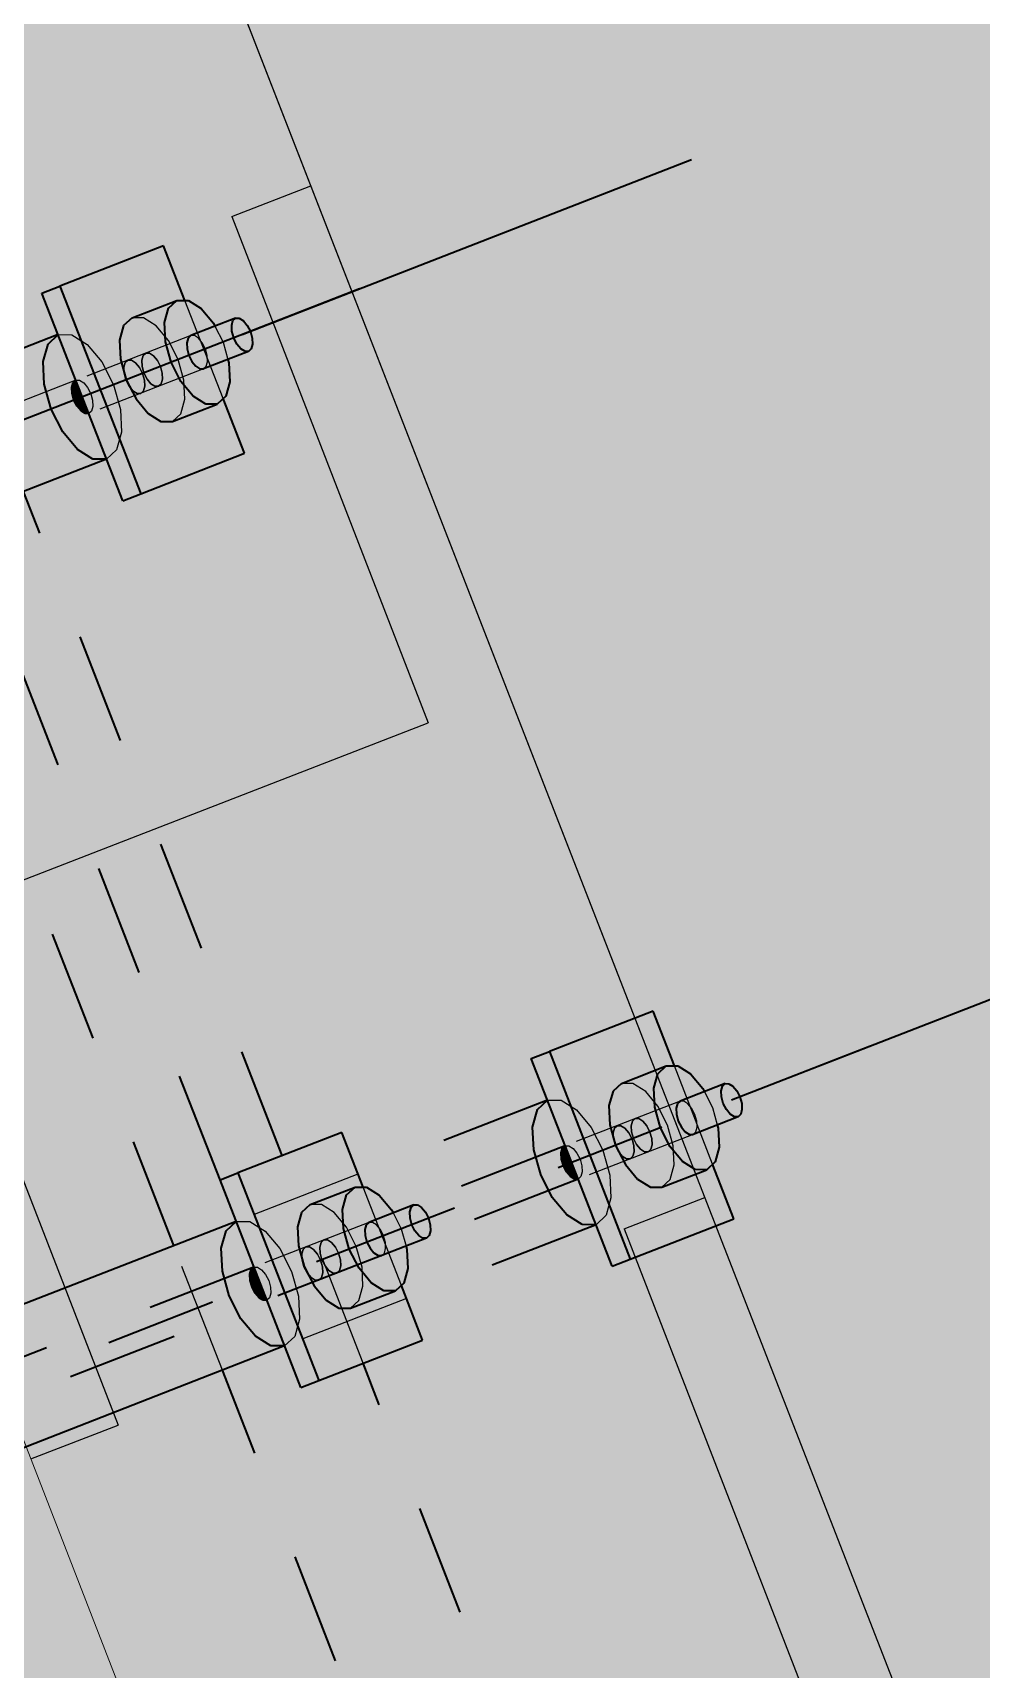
# Model space of a CAD drawing. Header units: metres. Extents: x 2688466 to 2688595, y 1221626 to 1221756.
# Drawn here: x 2688502.726 to 2688503.578, y 1221707.034 to 1221708.503 of the extents above; entities that cross this region are included whole.
import ezdxf

# ---------------------------------------------------------------- set-up
doc = ezdxf.new("R2010")
doc.units = ezdxf.units.M
doc.linetypes.add('AUSGEZOGEN', pattern=[0])
doc.linetypes.add('VERDECKT2_S2', pattern=[0.15, 0.1, -0.05])
for name, color, linetype, lineweight in [('Beton Ansicht', 7, 'AUSGEZOGEN', 35), ('Schnittbeschriftung', 7, 'AUSGEZOGEN', 50), ('Standard', 7, 'AUSGEZOGEN', 13)]:
    doc.layers.add(name, color=color, linetype=linetype, lineweight=lineweight)

msp = doc.modelspace()

# ---------------------------------------------------------------- hatches: boundary and pattern name
at = {"layer": 'Beton Ansicht', "linetype": 'AUSGEZOGEN', "lineweight": 13, "true_color": 0x006e6e, "transparency": 33554687}
for points in [[(2688502.823, 1221708.0893), (2688502.9162, 1221708.1256), (2688502.8971, 1221708.1747), (2688502.8918, 1221708.1697), (2688502.8515, 1221708.154), (2688502.8412, 1221708.1541), (2688502.8297, 1221708.1613), (2688502.8188, 1221708.1744), (2688502.81, 1221708.1915), (2688502.8049, 1221708.2101), (2688502.804, 1221708.2271), (2688502.8076, 1221708.2402), (2688502.8152, 1221708.2472), (2688502.8555, 1221708.2629), (2688502.8627, 1221708.2629), (2688502.8436, 1221708.3119), (2688502.7504, 1221708.2757)], [(2688502.8069, 1221708.083), (2688502.823, 1221708.0893), (2688502.7504, 1221708.2757), (2688502.7343, 1221708.2694)], [(2688503.2624, 1221707.4019), (2688503.3556, 1221707.4382), (2688503.3365, 1221707.4873), (2688503.3312, 1221707.4823), (2688503.2909, 1221707.4666), (2688503.2806, 1221707.4667), (2688503.2691, 1221707.4739), (2688503.2582, 1221707.487), (2688503.2494, 1221707.5041), (2688503.2443, 1221707.5227), (2688503.2434, 1221707.5398), (2688503.2471, 1221707.5528), (2688503.2546, 1221707.5598), (2688503.2949, 1221707.5755), (2688503.3022, 1221707.5755), (2688503.283, 1221707.6245), (2688503.1899, 1221707.5883)], [(2688503.2463, 1221707.3956), (2688503.2624, 1221707.4019), (2688503.1899, 1221707.5883), (2688503.1737, 1221707.582)], [(2688502.9829, 1221707.293), (2688503.0761, 1221707.3293), (2688503.057, 1221707.3784), (2688503.0517, 1221707.3735), (2688503.0113, 1221707.3578), (2688503.001, 1221707.3578), (2688502.9896, 1221707.365), (2688502.9786, 1221707.3781), (2688502.9699, 1221707.3953), (2688502.9647, 1221707.4138), (2688502.9639, 1221707.4309), (2688502.9675, 1221707.4439), (2688502.9751, 1221707.4509), (2688503.0154, 1221707.4667), (2688503.0226, 1221707.4666), (2688503.0035, 1221707.5157), (2688502.9103, 1221707.4794)], [(2688502.9668, 1221707.2867), (2688502.9829, 1221707.293), (2688502.9103, 1221707.4794), (2688502.8942, 1221707.4731)]]:
    msp.add_hatch(color=126, dxfattribs=at).paths.add_polyline_path(points)
at = {"layer": 'Beton Ansicht', "linetype": 'AUSGEZOGEN', "lineweight": 13, "transparency": 33554687}
for points in [[(2688502.848, 1221708.2559), (2688502.8555, 1221708.2629), (2688502.8152, 1221708.2472), (2688502.8076, 1221708.2402)], [(2688502.8883, 1221708.2425), (2688502.8773, 1221708.2557), (2688502.8658, 1221708.2628), (2688502.8555, 1221708.2629), (2688502.848, 1221708.2559), (2688502.8444, 1221708.2429), (2688502.8452, 1221708.2258), (2688502.8504, 1221708.2073), (2688502.8591, 1221708.1901), (2688502.87, 1221708.177), (2688502.8815, 1221708.1698), (2688502.8918, 1221708.1697), (2688502.8994, 1221708.1768), (2688502.903, 1221708.1898), (2688502.9021, 1221708.2069), (2688502.9013, 1221708.2099), (2688502.8795, 1221708.2014), (2688502.8762, 1221708.2014), (2688502.8725, 1221708.2037), (2688502.869, 1221708.2079), (2688502.8662, 1221708.2134), (2688502.8646, 1221708.2194), (2688502.8643, 1221708.2248), (2688502.8655, 1221708.229), (2688502.8679, 1221708.2312), (2688502.8897, 1221708.2397)], [(2688502.8444, 1221708.2429), (2688502.848, 1221708.2559), (2688502.8076, 1221708.2402), (2688502.804, 1221708.2271)], [(2688502.9047, 1221708.2405), (2688502.9058, 1221708.2447), (2688502.8655, 1221708.229), (2688502.8643, 1221708.2248)], [(2688502.9058, 1221708.2447), (2688502.9082, 1221708.247), (2688502.8679, 1221708.2312), (2688502.8655, 1221708.229)], [(2688502.9152, 1221708.2446), (2688502.9115, 1221708.2469), (2688502.9082, 1221708.247), (2688502.9058, 1221708.2447), (2688502.9047, 1221708.2405), (2688502.9049, 1221708.2351), (2688502.9066, 1221708.2291), (2688502.9094, 1221708.2237), (2688502.9129, 1221708.2195), (2688502.9165, 1221708.2172), (2688502.9198, 1221708.2171), (2688502.9222, 1221708.2194), (2688502.9234, 1221708.2236), (2688502.9231, 1221708.229), (2688502.9215, 1221708.2349), (2688502.9187, 1221708.2404)], [(2688502.8452, 1221708.2258), (2688502.8444, 1221708.2429), (2688502.804, 1221708.2271), (2688502.8049, 1221708.2101)], [(2688502.9049, 1221708.2351), (2688502.9047, 1221708.2405), (2688502.8643, 1221708.2248), (2688502.8646, 1221708.2194)], [(2688502.9066, 1221708.2291), (2688502.9049, 1221708.2351), (2688502.8646, 1221708.2194), (2688502.8662, 1221708.2134)], [(2688502.9094, 1221708.2237), (2688502.9066, 1221708.2291), (2688502.8662, 1221708.2134), (2688502.869, 1221708.2079)], [(2688502.8504, 1221708.2073), (2688502.8452, 1221708.2258), (2688502.8049, 1221708.2101), (2688502.81, 1221708.1915)], [(2688502.9129, 1221708.2195), (2688502.9094, 1221708.2237), (2688502.869, 1221708.2079), (2688502.8725, 1221708.2037)], [(2688502.9165, 1221708.2172), (2688502.9129, 1221708.2195), (2688502.8725, 1221708.2037), (2688502.8762, 1221708.2014)], [(2688502.9198, 1221708.2171), (2688502.9165, 1221708.2172), (2688502.8762, 1221708.2014), (2688502.8795, 1221708.2014)], [(2688502.8591, 1221708.1901), (2688502.8504, 1221708.2073), (2688502.81, 1221708.1915), (2688502.8188, 1221708.1744)], [(2688502.7624, 1221708.1888), (2688502.7612, 1221708.1847), (2688502.7665, 1221708.1867), (2688502.7652, 1221708.19)], [(2688502.7612, 1221708.1847), (2688502.7615, 1221708.1792), (2688502.7684, 1221708.1819), (2688502.7665, 1221708.1867)], [(2688502.7648, 1221708.1911), (2688502.7624, 1221708.1888), (2688502.7652, 1221708.19)], [(2688502.87, 1221708.177), (2688502.8591, 1221708.1901), (2688502.8188, 1221708.1744), (2688502.8297, 1221708.1613)], [(2688502.7615, 1221708.1792), (2688502.7631, 1221708.1733), (2688502.7706, 1221708.1762), (2688502.7684, 1221708.1819)], [(2688502.7631, 1221708.1733), (2688502.7659, 1221708.1678), (2688502.7728, 1221708.1705), (2688502.7706, 1221708.1762)], [(2688502.7659, 1221708.1678), (2688502.7694, 1221708.1636), (2688502.7747, 1221708.1656), (2688502.7728, 1221708.1705)], [(2688502.8815, 1221708.1698), (2688502.87, 1221708.177), (2688502.8297, 1221708.1613), (2688502.8412, 1221708.1541)], [(2688502.8918, 1221708.1697), (2688502.8815, 1221708.1698), (2688502.8412, 1221708.1541), (2688502.8515, 1221708.154)], [(2688502.7694, 1221708.1636), (2688502.7731, 1221708.1613), (2688502.776, 1221708.1624), (2688502.7747, 1221708.1656)], [(2688502.7731, 1221708.1613), (2688502.7764, 1221708.1613), (2688502.776, 1221708.1624)], [(2688503.2838, 1221707.5555), (2688503.2874, 1221707.5685), (2688503.2471, 1221707.5528), (2688503.2434, 1221707.5398)], [(2688503.2874, 1221707.5685), (2688503.2949, 1221707.5755), (2688503.2546, 1221707.5598), (2688503.2471, 1221707.5528)], [(2688503.3277, 1221707.5551), (2688503.3167, 1221707.5683), (2688503.3052, 1221707.5755), (2688503.2949, 1221707.5755), (2688503.2874, 1221707.5685), (2688503.2838, 1221707.5555), (2688503.2846, 1221707.5384), (2688503.2898, 1221707.5199), (2688503.2985, 1221707.5027), (2688503.3095, 1221707.4896), (2688503.3209, 1221707.4824), (2688503.3312, 1221707.4823), (2688503.3388, 1221707.4894), (2688503.3424, 1221707.5024), (2688503.3416, 1221707.5195), (2688503.3407, 1221707.5225), (2688503.3189, 1221707.514), (2688503.3156, 1221707.514), (2688503.3119, 1221707.5163), (2688503.3084, 1221707.5205), (2688503.3056, 1221707.526), (2688503.304, 1221707.532), (2688503.3037, 1221707.5374), (2688503.3049, 1221707.5416), (2688503.3073, 1221707.5438), (2688503.3291, 1221707.5523)], [(2688503.2846, 1221707.5384), (2688503.2838, 1221707.5555), (2688503.2434, 1221707.5398), (2688503.2443, 1221707.5227)], [(2688503.3441, 1221707.5531), (2688503.3452, 1221707.5573), (2688503.3049, 1221707.5416), (2688503.3037, 1221707.5374)], [(2688503.3443, 1221707.5477), (2688503.3441, 1221707.5531), (2688503.3037, 1221707.5374), (2688503.304, 1221707.532)], [(2688503.3452, 1221707.5573), (2688503.3476, 1221707.5596), (2688503.3073, 1221707.5438), (2688503.3049, 1221707.5416)], [(2688503.3546, 1221707.5572), (2688503.3509, 1221707.5595), (2688503.3476, 1221707.5596), (2688503.3452, 1221707.5573), (2688503.3441, 1221707.5531), (2688503.3443, 1221707.5477), (2688503.346, 1221707.5417), (2688503.3488, 1221707.5363), (2688503.3523, 1221707.5321), (2688503.356, 1221707.5298), (2688503.3593, 1221707.5297), (2688503.3617, 1221707.532), (2688503.3628, 1221707.5362), (2688503.3626, 1221707.5416), (2688503.3609, 1221707.5476), (2688503.3581, 1221707.553)], [(2688503.2898, 1221707.5199), (2688503.2846, 1221707.5384), (2688503.2443, 1221707.5227), (2688503.2494, 1221707.5041)], [(2688503.346, 1221707.5417), (2688503.3443, 1221707.5477), (2688503.304, 1221707.532), (2688503.3056, 1221707.526)], [(2688503.3488, 1221707.5363), (2688503.346, 1221707.5417), (2688503.3056, 1221707.526), (2688503.3084, 1221707.5205)], [(2688503.3523, 1221707.5321), (2688503.3488, 1221707.5363), (2688503.3084, 1221707.5205), (2688503.3119, 1221707.5163)], [(2688503.356, 1221707.5298), (2688503.3523, 1221707.5321), (2688503.3119, 1221707.5163), (2688503.3156, 1221707.514)], [(2688503.3593, 1221707.5297), (2688503.356, 1221707.5298), (2688503.3156, 1221707.514), (2688503.3189, 1221707.514)], [(2688503.2985, 1221707.5027), (2688503.2898, 1221707.5199), (2688503.2494, 1221707.5041), (2688503.2582, 1221707.487)], [(2688503.2018, 1221707.5015), (2688503.2006, 1221707.4973), (2688503.2059, 1221707.4993), (2688503.2046, 1221707.5026)], [(2688503.2006, 1221707.4973), (2688503.2009, 1221707.4918), (2688503.2078, 1221707.4945), (2688503.2059, 1221707.4993)], [(2688503.2009, 1221707.4918), (2688503.2026, 1221707.4859), (2688503.21, 1221707.4888), (2688503.2078, 1221707.4945)], [(2688503.2042, 1221707.5037), (2688503.2018, 1221707.5015), (2688503.2046, 1221707.5026)], [(2688503.3095, 1221707.4896), (2688503.2985, 1221707.5027), (2688503.2582, 1221707.487), (2688503.2691, 1221707.4739)], [(2688503.2026, 1221707.4859), (2688503.2053, 1221707.4804), (2688503.2122, 1221707.4831), (2688503.21, 1221707.4888)], [(2688503.2053, 1221707.4804), (2688503.2088, 1221707.4762), (2688503.2141, 1221707.4782), (2688503.2122, 1221707.4831)], [(2688503.3209, 1221707.4824), (2688503.3095, 1221707.4896), (2688503.2691, 1221707.4739), (2688503.2806, 1221707.4667)], [(2688503.3312, 1221707.4823), (2688503.3209, 1221707.4824), (2688503.2806, 1221707.4667), (2688503.2909, 1221707.4666)], [(2688503.0079, 1221707.4596), (2688503.0154, 1221707.4667), (2688502.9751, 1221707.4509), (2688502.9675, 1221707.4439)], [(2688503.0481, 1221707.4463), (2688503.0372, 1221707.4594), (2688503.0257, 1221707.4666), (2688503.0154, 1221707.4667), (2688503.0079, 1221707.4596), (2688503.0042, 1221707.4466), (2688503.0051, 1221707.4295), (2688503.0103, 1221707.411), (2688503.019, 1221707.3939), (2688503.0299, 1221707.3807), (2688503.0414, 1221707.3735), (2688503.0517, 1221707.3735), (2688503.0592, 1221707.3805), (2688503.0628, 1221707.3935), (2688503.062, 1221707.4106), (2688503.0612, 1221707.4136), (2688503.0394, 1221707.4052), (2688503.0361, 1221707.4052), (2688503.0324, 1221707.4075), (2688503.0289, 1221707.4117), (2688503.0261, 1221707.4172), (2688503.0244, 1221707.4231), (2688503.0242, 1221707.4286), (2688503.0253, 1221707.4327), (2688503.0277, 1221707.435), (2688503.0496, 1221707.4435)], [(2688503.2088, 1221707.4762), (2688503.2125, 1221707.4739), (2688503.2154, 1221707.475), (2688503.2141, 1221707.4782)], [(2688503.2125, 1221707.4739), (2688503.2158, 1221707.4739), (2688503.2154, 1221707.475)], [(2688503.0042, 1221707.4466), (2688503.0079, 1221707.4596), (2688502.9675, 1221707.4439), (2688502.9639, 1221707.4309)], [(2688503.0657, 1221707.4484), (2688503.0681, 1221707.4507), (2688503.0277, 1221707.435), (2688503.0253, 1221707.4327)], [(2688503.0751, 1221707.4484), (2688503.0714, 1221707.4507), (2688503.0681, 1221707.4507), (2688503.0657, 1221707.4484), (2688503.0645, 1221707.4443), (2688503.0648, 1221707.4388), (2688503.0664, 1221707.4329), (2688503.0692, 1221707.4274), (2688503.0727, 1221707.4232), (2688503.0764, 1221707.4209), (2688503.0797, 1221707.4209), (2688503.0821, 1221707.4231), (2688503.0833, 1221707.4273), (2688503.083, 1221707.4328), (2688503.0814, 1221707.4387), (2688503.0786, 1221707.4442)], [(2688503.0051, 1221707.4295), (2688503.0042, 1221707.4466), (2688502.9639, 1221707.4309), (2688502.9647, 1221707.4138)], [(2688503.0645, 1221707.4443), (2688503.0657, 1221707.4484), (2688503.0253, 1221707.4327), (2688503.0242, 1221707.4286)], [(2688503.0648, 1221707.4388), (2688503.0645, 1221707.4443), (2688503.0242, 1221707.4286), (2688503.0244, 1221707.4231)], [(2688503.0664, 1221707.4329), (2688503.0648, 1221707.4388), (2688503.0244, 1221707.4231), (2688503.0261, 1221707.4172)], [(2688503.0103, 1221707.411), (2688503.0051, 1221707.4295), (2688502.9647, 1221707.4138), (2688502.9699, 1221707.3953)], [(2688503.0692, 1221707.4274), (2688503.0664, 1221707.4329), (2688503.0261, 1221707.4172), (2688503.0289, 1221707.4117)], [(2688503.0727, 1221707.4232), (2688503.0692, 1221707.4274), (2688503.0289, 1221707.4117), (2688503.0324, 1221707.4075)], [(2688503.0764, 1221707.4209), (2688503.0727, 1221707.4232), (2688503.0324, 1221707.4075), (2688503.0361, 1221707.4052)], [(2688503.0797, 1221707.4209), (2688503.0764, 1221707.4209), (2688503.0361, 1221707.4052), (2688503.0394, 1221707.4052)], [(2688503.019, 1221707.3939), (2688503.0103, 1221707.411), (2688502.9699, 1221707.3953), (2688502.9786, 1221707.3781)], [(2688502.9222, 1221707.3926), (2688502.9211, 1221707.3884), (2688502.9264, 1221707.3905), (2688502.9251, 1221707.3937)], [(2688502.9247, 1221707.3948), (2688502.9222, 1221707.3926), (2688502.9251, 1221707.3937)], [(2688503.0299, 1221707.3807), (2688503.019, 1221707.3939), (2688502.9786, 1221707.3781), (2688502.9896, 1221707.365)], [(2688502.9211, 1221707.3884), (2688502.9214, 1221707.3829), (2688502.9282, 1221707.3856), (2688502.9264, 1221707.3905)], [(2688502.9214, 1221707.3829), (2688502.923, 1221707.377), (2688502.9305, 1221707.3799), (2688502.9282, 1221707.3856)], [(2688502.923, 1221707.377), (2688502.9258, 1221707.3715), (2688502.9327, 1221707.3742), (2688502.9305, 1221707.3799)], [(2688503.0414, 1221707.3735), (2688503.0299, 1221707.3807), (2688502.9896, 1221707.365), (2688503.001, 1221707.3578)], [(2688502.9258, 1221707.3715), (2688502.9293, 1221707.3673), (2688502.9346, 1221707.3694), (2688502.9327, 1221707.3742)], [(2688502.9293, 1221707.3673), (2688502.933, 1221707.365), (2688502.9358, 1221707.3661), (2688502.9346, 1221707.3694)], [(2688502.933, 1221707.365), (2688502.9363, 1221707.365), (2688502.9358, 1221707.3661)], [(2688503.0517, 1221707.3735), (2688503.0414, 1221707.3735), (2688503.001, 1221707.3578), (2688503.0113, 1221707.3578)]]:
    msp.add_hatch(color=5, dxfattribs=at).paths.add_polyline_path(points)
at = {"layer": 'Standard', "linetype": 'AUSGEZOGEN', "lineweight": 13, "transparency": 33554687}
h = msp.add_hatch(color=9, dxfattribs=at)
h.paths.add_polyline_path([(2688522.8435, 1221706.4694), (2688524.2412, 1221707.0137), (2688524.468, 1221706.4314), (2688525.6623, 1221706.8965), (2688526.336, 1221707.1599), (2688526.4706, 1221707.205), (2688526.9722, 1221707.3767), (2688527.0198, 1221707.3887), (2688527.061, 1221707.4025), (2688527.2486, 1221707.4464), (2688527.6239, 1221707.5409), (2688527.7232, 1221707.5574), (2688527.8054, 1221707.5766), (2688527.9982, 1221707.6028), (2688528.287, 1221707.6506), (2688528.4399, 1221707.663), (2688528.5628, 1221707.6797), (2688528.7317, 1221707.6867), (2688530.153, 1221707.8019), (2688529.4363, 1221709.6422), (2688529.4365, 1221709.6421), (2688528.1442, 1221712.9605), (2688520.3447, 1221709.9231), (2688520.646, 1221709.1496), (2688518.8475, 1221708.4492), (2688520.0524, 1221705.3555), (2688519.6797, 1221705.2104), (2688520.224, 1221703.8126), (2688515.8211, 1221702.0979), (2688515.2768, 1221703.4957), (2688514.9273, 1221703.3596), (2688513.7225, 1221706.4532), (2688510.8338, 1221705.3282), (2688508.2643, 1221711.9254), (2688502.4685, 1221709.6683), (2688504.283, 1221705.0092), (2688498.9716, 1221702.9406), (2688501.1128, 1221697.4428), (2688500.6003, 1221697.2432), (2688501.816, 1221694.1216), (2688522.13, 1221702.0325), (2688523.3957, 1221705.0515)])
h.paths.add_polyline_path([(2688504.5336, 1221696.9507), (2688504.1707, 1221697.8825), (2688507.7583, 1221699.2797), (2688508.1211, 1221698.3479)], flags=16)
h.paths.add_polyline_path([(2688506.3132, 1221704.2328), (2688506.6761, 1221703.301), (2688503.0886, 1221701.9039), (2688502.7257, 1221702.8357)], flags=16)
h.paths.add_polyline_path([(2688513.4404, 1221704.2292), (2688514.3476, 1221701.8997), (2688512.0181, 1221700.9924), (2688511.1108, 1221703.322)], flags=16)
h.paths.add_polyline_path([(2688506.2898, 1221699.0298), (2688505.564, 1221700.8934), (2688503.7562, 1221700.1894), (2688503.3933, 1221701.1212), (2688506.9809, 1221702.5184), (2688507.3438, 1221701.5866), (2688508.5458, 1221702.0547), (2688509.2716, 1221700.1911)], flags=16)
h.paths.add_polyline_path([(2688502.6694, 1221698.6125), (2688503.2138, 1221697.2147), (2688501.816, 1221696.6704), (2688501.4985, 1221697.4857), (2688502.0809, 1221697.7125), (2688501.8541, 1221698.2949)], flags=16)
at = {"layer": 'Standard', "linetype": 'AUSGEZOGEN', "lineweight": 13, "transparency": 33554559}
h = msp.add_hatch(color=7, dxfattribs=at)
h.set_gradient(color1=(199, 199, 199), color2=(199, 199, 199), one_color=1)
h.paths.add_polyline_path([(2688498.9716, 1221702.9406), (2688501.4559, 1221703.9081), (2688500.6814, 1221705.8966), (2688502.9031, 1221706.7619), (2688501.5163, 1221710.3384), (2688496.8051, 1221708.5036)], flags=0)
h = msp.add_hatch(color=7, dxfattribs=at)
h.set_gradient(color1=(140, 255, 140), color2=(140, 255, 140), one_color=1)
h.paths.add_polyline_path([(2688502.9031, 1221706.7619), (2688503.2446, 1221706.6115), (2688503.9207, 1221704.868), (2688504.283, 1221705.0092), (2688502.4685, 1221709.6683), (2688501.5163, 1221710.3383)], flags=0)
at = {"layer": 'Standard', "linetype": 'AUSGEZOGEN', "lineweight": 25, "transparency": 33554687}
h = msp.add_hatch(dxfattribs=at)
h.set_pattern_fill('MUSTER', scale=0.4875, angle=291.19, style=0, pattern_type=2)
h.set_pattern_definition([(291.19, (2688529.3055, 1221730.59835), (0.630751, -0.278326), [0.4875, -0.4875]), (21.19, (2688529.3055, 1221730.59835), (0.278326, 0.630751), [0.4875, -0.4875])])
h.paths.add_polyline_path([(2688504.283, 1221705.0092), (2688502.4685, 1221709.6683), (2688501.5163, 1221710.3383), (2688502.9031, 1221706.7619), (2688503.2446, 1221706.6115), (2688503.9209, 1221704.8681)], flags=0)

# ---------------------------------------------------------------- linework, layer by layer
at = {"layer": 'Beton Ansicht', "linetype": 'VERDECKT2_S2', "lineweight": 35, "transparency": 33554687}
for p, q in [((2688502.8942, 1221707.4731), (2688500.9114, 1221712.5642)), ((2688502.9501, 1221707.4949), (2688502.7178, 1221708.0912)), ((2688502.8528, 1221707.4141), (2688502.606, 1221708.0477)), ((2688503.4774, 1221707.5929), (2688503.0739, 1221707.4358)), ((2688503.1882, 1221707.5447), (2688503.018, 1221707.4784)), ((2688503.2042, 1221707.5037), (2688503.0681, 1221707.4507)), ((2688503.2158, 1221707.4739), (2688503.0797, 1221707.4209)), ((2688503.0739, 1221707.4358), (2688496.6887, 1221704.949)), ((2688503.2318, 1221707.4329), (2688503.0616, 1221707.3666)), ((2688502.9247, 1221707.3948), (2688496.7109, 1221704.9748)), ((2688503.0394, 1221707.4052), (2688496.7225, 1221704.945)), ((2688503.2549, 1221706.7121), (2688503.0227, 1221707.3085)), ((2688503.1431, 1221706.6686), (2688502.8963, 1221707.3022))]:
    msp.add_line(p, q, dxfattribs=at)
at = {"layer": 'Beton Ansicht', "linetype": 'AUSGEZOGEN', "lineweight": 35, "transparency": 33554687}
for p, q in [((2688503.3175, 1221708.3892), (2688502.914, 1221708.232)), ((2688502.8436, 1221708.3119), (2688502.7504, 1221708.2757)), ((2688502.8627, 1221708.2629), (2688502.8436, 1221708.3119)), ((2688503.0193, 1221708.2731), (2688502.6158, 1221708.1159)), ((2688502.7343, 1221708.2694), (2688502.7504, 1221708.2757)), ((2688502.7504, 1221708.2757), (2688502.823, 1221708.0893)), ((2688502.8069, 1221708.083), (2688502.7343, 1221708.2694)), ((2688502.8152, 1221708.2472), (2688502.8555, 1221708.2629)), ((2688502.848, 1221708.2559), (2688502.8555, 1221708.2629)), ((2688502.8555, 1221708.2629), (2688502.8658, 1221708.2628)), ((2688502.8658, 1221708.2628), (2688502.8773, 1221708.2557)), ((2688502.8152, 1221708.2472), (2688502.8076, 1221708.2402)), ((2688502.8444, 1221708.2429), (2688502.848, 1221708.2559)), ((2688502.9082, 1221708.247), (2688502.8679, 1221708.2312)), ((2688502.8773, 1221708.2557), (2688502.8883, 1221708.2425)), ((2688502.9047, 1221708.2405), (2688502.9058, 1221708.2447)), ((2688502.9058, 1221708.2447), (2688502.9082, 1221708.247)), ((2688502.9082, 1221708.247), (2688502.9115, 1221708.2469)), ((2688502.9115, 1221708.2469), (2688502.9152, 1221708.2446)), ((2688502.9152, 1221708.2446), (2688502.9187, 1221708.2404)), ((2688502.7488, 1221708.2321), (2688502.56, 1221708.1585)), ((2688502.7398, 1221708.2237), (2688502.7488, 1221708.2321)), ((2688502.8076, 1221708.2402), (2688502.804, 1221708.2271)), ((2688502.8452, 1221708.2258), (2688502.8444, 1221708.2429)), ((2688502.8655, 1221708.229), (2688502.8643, 1221708.2248)), ((2688502.8679, 1221708.2312), (2688502.8655, 1221708.229)), ((2688502.8883, 1221708.2425), (2688502.8897, 1221708.2397)), ((2688502.9049, 1221708.2351), (2688502.9047, 1221708.2405)), ((2688502.9066, 1221708.2291), (2688502.9049, 1221708.2351)), ((2688502.9094, 1221708.2237), (2688502.9066, 1221708.2291)), ((2688502.9187, 1221708.2404), (2688502.9215, 1221708.2349)), ((2688502.9215, 1221708.2349), (2688502.9231, 1221708.229)), ((2688502.9231, 1221708.229), (2688502.9234, 1221708.2236)), ((2688502.7354, 1221708.208), (2688502.7398, 1221708.2237)), ((2688502.804, 1221708.2271), (2688502.8049, 1221708.2101)), ((2688502.8504, 1221708.2073), (2688502.8452, 1221708.2258)), ((2688502.8643, 1221708.2248), (2688502.8646, 1221708.2194)), ((2688502.8646, 1221708.2194), (2688502.8662, 1221708.2134)), ((2688502.9198, 1221708.2171), (2688502.8795, 1221708.2014)), ((2688502.9129, 1221708.2195), (2688502.9094, 1221708.2237)), ((2688502.9165, 1221708.2172), (2688502.9129, 1221708.2195)), ((2688502.9198, 1221708.2171), (2688502.9165, 1221708.2172)), ((2688502.9222, 1221708.2194), (2688502.9198, 1221708.2171)), ((2688502.9234, 1221708.2236), (2688502.9222, 1221708.2194)), ((2688502.7364, 1221708.1875), (2688502.7354, 1221708.208)), ((2688502.8049, 1221708.2101), (2688502.81, 1221708.1915)), ((2688502.8591, 1221708.1901), (2688502.8504, 1221708.2073)), ((2688502.8662, 1221708.2134), (2688502.869, 1221708.2079)), ((2688502.869, 1221708.2079), (2688502.8725, 1221708.2037)), ((2688502.8725, 1221708.2037), (2688502.8762, 1221708.2014)), ((2688502.8762, 1221708.2014), (2688502.8795, 1221708.2014)), ((2688502.9013, 1221708.2099), (2688502.9021, 1221708.2069)), ((2688502.9021, 1221708.2069), (2688502.903, 1221708.1898)), ((2688502.7426, 1221708.1653), (2688502.7364, 1221708.1875)), ((2688502.7612, 1221708.1847), (2688502.7624, 1221708.1888)), ((2688502.7615, 1221708.1792), (2688502.7612, 1221708.1847)), ((2688502.7624, 1221708.1888), (2688502.7648, 1221708.1911)), ((2688502.81, 1221708.1915), (2688502.8188, 1221708.1744)), ((2688502.87, 1221708.177), (2688502.8591, 1221708.1901)), ((2688502.903, 1221708.1898), (2688502.8994, 1221708.1768)), ((2688502.7631, 1221708.1733), (2688502.7615, 1221708.1792)), ((2688502.7659, 1221708.1678), (2688502.7631, 1221708.1733)), ((2688502.8188, 1221708.1744), (2688502.8297, 1221708.1613)), ((2688502.8815, 1221708.1698), (2688502.87, 1221708.177)), ((2688502.8918, 1221708.1697), (2688502.8815, 1221708.1698)), ((2688502.8994, 1221708.1768), (2688502.8918, 1221708.1697)), ((2688502.9162, 1221708.1256), (2688502.8971, 1221708.1747)), ((2688502.7531, 1221708.1447), (2688502.7426, 1221708.1653)), ((2688502.7694, 1221708.1636), (2688502.7659, 1221708.1678)), ((2688502.7731, 1221708.1613), (2688502.7694, 1221708.1636)), ((2688502.7764, 1221708.1613), (2688502.7731, 1221708.1613)), ((2688502.8297, 1221708.1613), (2688502.8412, 1221708.1541)), ((2688502.8515, 1221708.154), (2688502.8918, 1221708.1697)), ((2688502.7662, 1221708.129), (2688502.7531, 1221708.1447)), ((2688502.8412, 1221708.1541), (2688502.8515, 1221708.154)), ((2688502.78, 1221708.1204), (2688502.7662, 1221708.129)), ((2688502.7924, 1221708.1203), (2688502.6035, 1221708.0467)), ((2688502.7924, 1221708.1203), (2688502.78, 1221708.1204)), ((2688502.823, 1221708.0893), (2688502.9162, 1221708.1256)), ((2688502.8069, 1221708.083), (2688502.823, 1221708.0893)), ((2688503.7569, 1221707.7018), (2688503.3534, 1221707.5446)), ((2688503.283, 1221707.6245), (2688503.1899, 1221707.5883)), ((2688503.3022, 1221707.5755), (2688503.283, 1221707.6245)), ((2688503.1737, 1221707.582), (2688503.1899, 1221707.5883)), ((2688503.2463, 1221707.3956), (2688503.1737, 1221707.582)), ((2688503.1899, 1221707.5883), (2688503.2624, 1221707.4019)), ((2688503.2546, 1221707.5598), (2688503.2949, 1221707.5755)), ((2688503.2838, 1221707.5555), (2688503.2874, 1221707.5685)), ((2688503.2874, 1221707.5685), (2688503.2949, 1221707.5755)), ((2688503.2949, 1221707.5755), (2688503.3052, 1221707.5755)), ((2688503.3052, 1221707.5755), (2688503.3167, 1221707.5683)), ((2688503.3167, 1221707.5683), (2688503.3277, 1221707.5551)), ((2688503.2471, 1221707.5528), (2688503.2434, 1221707.5398)), ((2688503.2546, 1221707.5598), (2688503.2471, 1221707.5528)), ((2688503.2846, 1221707.5384), (2688503.2838, 1221707.5555)), ((2688503.3476, 1221707.5596), (2688503.3073, 1221707.5438)), ((2688503.3277, 1221707.5551), (2688503.3291, 1221707.5523)), ((2688503.3441, 1221707.5531), (2688503.3452, 1221707.5573)), ((2688503.3443, 1221707.5477), (2688503.3441, 1221707.5531)), ((2688503.3452, 1221707.5573), (2688503.3476, 1221707.5596)), ((2688503.3476, 1221707.5596), (2688503.3509, 1221707.5595)), ((2688503.3509, 1221707.5595), (2688503.3546, 1221707.5572)), ((2688503.3546, 1221707.5572), (2688503.3581, 1221707.553)), ((2688503.3581, 1221707.553), (2688503.3609, 1221707.5476)), ((2688503.1792, 1221707.5363), (2688503.1882, 1221707.5447)), ((2688503.2434, 1221707.5398), (2688503.2443, 1221707.5227)), ((2688503.2898, 1221707.5199), (2688503.2846, 1221707.5384)), ((2688503.3049, 1221707.5416), (2688503.3037, 1221707.5374)), ((2688503.3073, 1221707.5438), (2688503.3049, 1221707.5416)), ((2688503.346, 1221707.5417), (2688503.3443, 1221707.5477)), ((2688503.3488, 1221707.5363), (2688503.346, 1221707.5417)), ((2688503.3609, 1221707.5476), (2688503.3626, 1221707.5416)), ((2688503.3626, 1221707.5416), (2688503.3628, 1221707.5362)), ((2688503.1749, 1221707.5206), (2688503.1792, 1221707.5363)), ((2688503.3037, 1221707.5374), (2688503.304, 1221707.532)), ((2688503.304, 1221707.532), (2688503.3056, 1221707.526)), ((2688503.3056, 1221707.526), (2688503.3084, 1221707.5205)), ((2688503.3593, 1221707.5297), (2688503.3189, 1221707.514)), ((2688503.3523, 1221707.5321), (2688503.3488, 1221707.5363)), ((2688503.356, 1221707.5298), (2688503.3523, 1221707.5321)), ((2688503.3593, 1221707.5297), (2688503.356, 1221707.5298)), ((2688503.3617, 1221707.532), (2688503.3593, 1221707.5297)), ((2688503.3628, 1221707.5362), (2688503.3617, 1221707.532)), ((2688503.0035, 1221707.5157), (2688502.9103, 1221707.4794)), ((2688503.0226, 1221707.4666), (2688503.0035, 1221707.5157)), ((2688503.1759, 1221707.5001), (2688503.1749, 1221707.5206)), ((2688503.2443, 1221707.5227), (2688503.2494, 1221707.5041)), ((2688503.2985, 1221707.5027), (2688503.2898, 1221707.5199)), ((2688503.3084, 1221707.5205), (2688503.3119, 1221707.5163)), ((2688503.3119, 1221707.5163), (2688503.3156, 1221707.514)), ((2688503.3156, 1221707.514), (2688503.3189, 1221707.514)), ((2688503.3407, 1221707.5225), (2688503.3416, 1221707.5195)), ((2688503.3416, 1221707.5195), (2688503.3424, 1221707.5024)), ((2688503.1821, 1221707.4779), (2688503.1759, 1221707.5001)), ((2688503.2006, 1221707.4973), (2688503.2018, 1221707.5015)), ((2688503.2009, 1221707.4918), (2688503.2006, 1221707.4973)), ((2688503.2018, 1221707.5015), (2688503.2042, 1221707.5037)), ((2688503.2494, 1221707.5041), (2688503.2582, 1221707.487)), ((2688503.3095, 1221707.4896), (2688503.2985, 1221707.5027)), ((2688503.3424, 1221707.5024), (2688503.3388, 1221707.4894)), ((2688502.8942, 1221707.4731), (2688502.9103, 1221707.4794)), ((2688502.9103, 1221707.4794), (2688502.9829, 1221707.293)), ((2688503.2026, 1221707.4859), (2688503.2009, 1221707.4918)), ((2688503.2053, 1221707.4804), (2688503.2026, 1221707.4859)), ((2688503.2088, 1221707.4762), (2688503.2053, 1221707.4804)), ((2688503.2582, 1221707.487), (2688503.2691, 1221707.4739)), ((2688503.2909, 1221707.4666), (2688503.3312, 1221707.4823)), ((2688503.3209, 1221707.4824), (2688503.3095, 1221707.4896)), ((2688503.3312, 1221707.4823), (2688503.3209, 1221707.4824)), ((2688503.3388, 1221707.4894), (2688503.3312, 1221707.4823)), ((2688503.3556, 1221707.4382), (2688503.3365, 1221707.4873)), ((2688502.9668, 1221707.2867), (2688502.8942, 1221707.4731)), ((2688502.9751, 1221707.4509), (2688503.0154, 1221707.4667)), ((2688503.0079, 1221707.4596), (2688503.0154, 1221707.4667)), ((2688503.0154, 1221707.4667), (2688503.0257, 1221707.4666)), ((2688503.0257, 1221707.4666), (2688503.0372, 1221707.4594)), ((2688503.1925, 1221707.4573), (2688503.1821, 1221707.4779)), ((2688503.2125, 1221707.4739), (2688503.2088, 1221707.4762)), ((2688503.2158, 1221707.4739), (2688503.2125, 1221707.4739)), ((2688503.2691, 1221707.4739), (2688503.2806, 1221707.4667)), ((2688503.2806, 1221707.4667), (2688503.2909, 1221707.4666)), ((2688502.9751, 1221707.4509), (2688502.9675, 1221707.4439)), ((2688503.0042, 1221707.4466), (2688503.0079, 1221707.4596)), ((2688503.0681, 1221707.4507), (2688503.0277, 1221707.435)), ((2688503.0372, 1221707.4594), (2688503.0481, 1221707.4463)), ((2688503.0657, 1221707.4484), (2688503.0681, 1221707.4507)), ((2688503.0681, 1221707.4507), (2688503.0714, 1221707.4507)), ((2688503.0714, 1221707.4507), (2688503.0751, 1221707.4484)), ((2688503.2056, 1221707.4416), (2688503.1925, 1221707.4573)), ((2688502.9087, 1221707.4358), (2688502.4987, 1221707.2761)), ((2688502.8997, 1221707.4274), (2688502.9087, 1221707.4358)), ((2688502.9675, 1221707.4439), (2688502.9639, 1221707.4309)), ((2688503.0051, 1221707.4295), (2688503.0042, 1221707.4466)), ((2688503.0481, 1221707.4463), (2688503.0496, 1221707.4435)), ((2688503.0645, 1221707.4443), (2688503.0657, 1221707.4484)), ((2688503.0648, 1221707.4388), (2688503.0645, 1221707.4443)), ((2688503.0664, 1221707.4329), (2688503.0648, 1221707.4388)), ((2688503.0751, 1221707.4484), (2688503.0786, 1221707.4442)), ((2688503.0786, 1221707.4442), (2688503.0814, 1221707.4387)), ((2688503.0814, 1221707.4387), (2688503.083, 1221707.4328)), ((2688503.2194, 1221707.433), (2688503.2056, 1221707.4416)), ((2688503.2624, 1221707.4019), (2688503.3556, 1221707.4382)), ((2688502.8953, 1221707.4118), (2688502.8997, 1221707.4274)), ((2688502.9639, 1221707.4309), (2688502.9647, 1221707.4138)), ((2688503.0103, 1221707.411), (2688503.0051, 1221707.4295)), ((2688503.0253, 1221707.4327), (2688503.0242, 1221707.4286)), ((2688503.0242, 1221707.4286), (2688503.0244, 1221707.4231)), ((2688503.0244, 1221707.4231), (2688503.0261, 1221707.4172)), ((2688503.0277, 1221707.435), (2688503.0253, 1221707.4327)), ((2688503.0797, 1221707.4209), (2688503.0394, 1221707.4052)), ((2688503.0692, 1221707.4274), (2688503.0664, 1221707.4329)), ((2688503.0727, 1221707.4232), (2688503.0692, 1221707.4274)), ((2688503.0764, 1221707.4209), (2688503.0727, 1221707.4232)), ((2688503.0797, 1221707.4209), (2688503.0764, 1221707.4209)), ((2688503.0821, 1221707.4231), (2688503.0797, 1221707.4209)), ((2688503.0833, 1221707.4273), (2688503.0821, 1221707.4231)), ((2688503.083, 1221707.4328), (2688503.0833, 1221707.4273)), ((2688503.2318, 1221707.4329), (2688503.2194, 1221707.433)), ((2688502.8963, 1221707.3913), (2688502.8953, 1221707.4118)), ((2688502.9647, 1221707.4138), (2688502.9699, 1221707.3953)), ((2688503.019, 1221707.3939), (2688503.0103, 1221707.411)), ((2688503.0261, 1221707.4172), (2688503.0289, 1221707.4117)), ((2688503.0289, 1221707.4117), (2688503.0324, 1221707.4075)), ((2688503.0324, 1221707.4075), (2688503.0361, 1221707.4052)), ((2688503.0612, 1221707.4136), (2688503.062, 1221707.4106)), ((2688503.062, 1221707.4106), (2688503.0628, 1221707.3935)), ((2688502.9025, 1221707.369), (2688502.8963, 1221707.3913)), ((2688502.9211, 1221707.3884), (2688502.9222, 1221707.3926)), ((2688502.9222, 1221707.3926), (2688502.9247, 1221707.3948)), ((2688502.9699, 1221707.3953), (2688502.9786, 1221707.3781)), ((2688503.0299, 1221707.3807), (2688503.019, 1221707.3939)), ((2688503.0361, 1221707.4052), (2688503.0394, 1221707.4052)), ((2688503.0628, 1221707.3935), (2688503.0592, 1221707.3805)), ((2688503.2463, 1221707.3956), (2688503.2624, 1221707.4019)), ((2688502.9214, 1221707.3829), (2688502.9211, 1221707.3884)), ((2688502.923, 1221707.377), (2688502.9214, 1221707.3829)), ((2688502.9258, 1221707.3715), (2688502.923, 1221707.377)), ((2688502.9786, 1221707.3781), (2688502.9896, 1221707.365)), ((2688503.0414, 1221707.3735), (2688503.0299, 1221707.3807)), ((2688503.0592, 1221707.3805), (2688503.0517, 1221707.3735)), ((2688503.0761, 1221707.3293), (2688503.057, 1221707.3784)), ((2688502.913, 1221707.3485), (2688502.9025, 1221707.369)), ((2688502.9293, 1221707.3673), (2688502.9258, 1221707.3715)), ((2688502.933, 1221707.365), (2688502.9293, 1221707.3673)), ((2688502.9363, 1221707.365), (2688502.933, 1221707.365)), ((2688502.9896, 1221707.365), (2688503.001, 1221707.3578)), ((2688503.0113, 1221707.3578), (2688503.0517, 1221707.3735)), ((2688503.0517, 1221707.3735), (2688503.0414, 1221707.3735)), ((2688502.9261, 1221707.3327), (2688502.913, 1221707.3485)), ((2688503.001, 1221707.3578), (2688503.0113, 1221707.3578)), ((2688502.9399, 1221707.3241), (2688502.9261, 1221707.3327)), ((2688502.9522, 1221707.324), (2688502.5422, 1221707.1643)), ((2688502.9522, 1221707.324), (2688502.9399, 1221707.3241)), ((2688502.9829, 1221707.293), (2688503.0761, 1221707.3293)), ((2688502.9668, 1221707.2867), (2688502.9829, 1221707.293))]:
    msp.add_line(p, q, dxfattribs=at)
at = {"layer": 'Beton Ansicht', "linetype": 'VERDECKT2_S2', "lineweight": 25, "transparency": 33554687}
for p, q in [((2688502.8069, 1221708.083), (2688502.7343, 1221708.2694)), ((2688502.8971, 1221708.1747), (2688502.8627, 1221708.2629)), ((2688502.8255, 1221708.2471), (2688502.8152, 1221708.2472)), ((2688502.837, 1221708.24), (2688502.8255, 1221708.2471)), ((2688502.7488, 1221708.2321), (2688502.7612, 1221708.232)), ((2688502.7612, 1221708.232), (2688502.775, 1221708.2234)), ((2688502.8679, 1221708.2312), (2688502.7648, 1221708.1911)), ((2688502.8479, 1221708.2268), (2688502.837, 1221708.24)), ((2688502.8712, 1221708.2312), (2688502.8679, 1221708.2312)), ((2688502.8748, 1221708.2289), (2688502.8712, 1221708.2312)), ((2688502.8783, 1221708.2247), (2688502.8748, 1221708.2289)), ((2688502.8897, 1221708.2397), (2688502.897, 1221708.2254)), ((2688502.775, 1221708.2234), (2688502.7881, 1221708.2076)), ((2688502.8251, 1221708.2133), (2688502.8275, 1221708.2155)), ((2688502.8275, 1221708.2155), (2688502.8251, 1221708.2133)), ((2688502.8275, 1221708.2155), (2688502.8308, 1221708.2155)), ((2688502.8308, 1221708.2155), (2688502.8275, 1221708.2155)), ((2688502.8308, 1221708.2155), (2688502.8345, 1221708.2132)), ((2688502.8345, 1221708.2132), (2688502.8308, 1221708.2155)), ((2688502.8566, 1221708.2097), (2688502.8479, 1221708.2268)), ((2688502.8811, 1221708.2192), (2688502.8783, 1221708.2247)), ((2688502.8828, 1221708.2133), (2688502.8811, 1221708.2192)), ((2688502.897, 1221708.2254), (2688502.9013, 1221708.2099)), ((2688502.8795, 1221708.2014), (2688502.6216, 1221708.101)), ((2688502.7881, 1221708.2076), (2688502.7986, 1221708.1871)), ((2688502.809, 1221708.207), (2688502.8078, 1221708.2028)), ((2688502.8078, 1221708.2028), (2688502.809, 1221708.207)), ((2688502.8078, 1221708.2028), (2688502.8081, 1221708.1974)), ((2688502.8081, 1221708.1974), (2688502.8078, 1221708.2028)), ((2688502.8114, 1221708.2092), (2688502.809, 1221708.207)), ((2688502.809, 1221708.207), (2688502.8114, 1221708.2092)), ((2688502.8147, 1221708.2092), (2688502.8114, 1221708.2092)), ((2688502.8114, 1221708.2092), (2688502.8147, 1221708.2092)), ((2688502.8184, 1221708.2069), (2688502.8147, 1221708.2092)), ((2688502.8147, 1221708.2092), (2688502.8184, 1221708.2069)), ((2688502.8219, 1221708.2027), (2688502.8184, 1221708.2069)), ((2688502.8184, 1221708.2069), (2688502.8219, 1221708.2027)), ((2688502.8246, 1221708.1972), (2688502.8219, 1221708.2027)), ((2688502.8219, 1221708.2027), (2688502.8246, 1221708.1972)), ((2688502.824, 1221708.2091), (2688502.8251, 1221708.2133)), ((2688502.8251, 1221708.2133), (2688502.824, 1221708.2091)), ((2688502.8242, 1221708.2036), (2688502.824, 1221708.2091)), ((2688502.824, 1221708.2091), (2688502.8242, 1221708.2036)), ((2688502.8259, 1221708.1977), (2688502.8242, 1221708.2036)), ((2688502.8242, 1221708.2036), (2688502.8259, 1221708.1977)), ((2688502.8345, 1221708.2132), (2688502.838, 1221708.209)), ((2688502.838, 1221708.209), (2688502.8345, 1221708.2132)), ((2688502.838, 1221708.209), (2688502.8408, 1221708.2035)), ((2688502.8408, 1221708.2035), (2688502.838, 1221708.209)), ((2688502.8408, 1221708.2035), (2688502.8424, 1221708.1976)), ((2688502.8424, 1221708.1976), (2688502.8408, 1221708.2035)), ((2688502.8618, 1221708.1912), (2688502.8566, 1221708.2097)), ((2688502.8795, 1221708.2014), (2688502.8819, 1221708.2037)), ((2688502.8819, 1221708.2037), (2688502.8831, 1221708.2078)), ((2688502.8831, 1221708.2078), (2688502.8828, 1221708.2133)), ((2688502.7648, 1221708.1911), (2688502.61, 1221708.1308)), ((2688502.7648, 1221708.1911), (2688502.7681, 1221708.1911)), ((2688502.7681, 1221708.1911), (2688502.7718, 1221708.1888)), ((2688502.7718, 1221708.1888), (2688502.7753, 1221708.1846)), ((2688502.7753, 1221708.1846), (2688502.7781, 1221708.1791)), ((2688502.7986, 1221708.1871), (2688502.8048, 1221708.1648)), ((2688502.8081, 1221708.1974), (2688502.8097, 1221708.1914)), ((2688502.8097, 1221708.1914), (2688502.8081, 1221708.1974)), ((2688502.8097, 1221708.1914), (2688502.8125, 1221708.1859)), ((2688502.8125, 1221708.1859), (2688502.8097, 1221708.1914)), ((2688502.8125, 1221708.1859), (2688502.816, 1221708.1817)), ((2688502.816, 1221708.1817), (2688502.8125, 1221708.1859)), ((2688502.8263, 1221708.1913), (2688502.8246, 1221708.1972)), ((2688502.8246, 1221708.1972), (2688502.8263, 1221708.1913)), ((2688502.8254, 1221708.1817), (2688502.8266, 1221708.1858)), ((2688502.8266, 1221708.1858), (2688502.8254, 1221708.1817)), ((2688502.8287, 1221708.1922), (2688502.8259, 1221708.1977)), ((2688502.8259, 1221708.1977), (2688502.8287, 1221708.1922)), ((2688502.8266, 1221708.1858), (2688502.8263, 1221708.1913)), ((2688502.8263, 1221708.1913), (2688502.8266, 1221708.1858)), ((2688502.8322, 1221708.188), (2688502.8287, 1221708.1922)), ((2688502.8287, 1221708.1922), (2688502.8322, 1221708.188)), ((2688502.8358, 1221708.1857), (2688502.8322, 1221708.188)), ((2688502.8322, 1221708.188), (2688502.8358, 1221708.1857)), ((2688502.8391, 1221708.1857), (2688502.8358, 1221708.1857)), ((2688502.8358, 1221708.1857), (2688502.8391, 1221708.1857)), ((2688502.8415, 1221708.188), (2688502.8391, 1221708.1857)), ((2688502.8391, 1221708.1857), (2688502.8415, 1221708.188)), ((2688502.8427, 1221708.1921), (2688502.8415, 1221708.188)), ((2688502.8415, 1221708.188), (2688502.8427, 1221708.1921)), ((2688502.8424, 1221708.1976), (2688502.8427, 1221708.1921)), ((2688502.8427, 1221708.1921), (2688502.8424, 1221708.1976)), ((2688502.8626, 1221708.1741), (2688502.8618, 1221708.1912)), ((2688502.7781, 1221708.1791), (2688502.7797, 1221708.1732)), ((2688502.7797, 1221708.1732), (2688502.78, 1221708.1677)), ((2688502.816, 1221708.1817), (2688502.8197, 1221708.1794)), ((2688502.8197, 1221708.1794), (2688502.816, 1221708.1817)), ((2688502.8197, 1221708.1794), (2688502.823, 1221708.1794)), ((2688502.823, 1221708.1794), (2688502.8197, 1221708.1794)), ((2688502.823, 1221708.1794), (2688502.8254, 1221708.1817)), ((2688502.8254, 1221708.1817), (2688502.823, 1221708.1794)), ((2688502.859, 1221708.161), (2688502.8626, 1221708.1741)), ((2688502.7788, 1221708.1635), (2688502.7764, 1221708.1613)), ((2688502.78, 1221708.1677), (2688502.7788, 1221708.1635)), ((2688502.8048, 1221708.1648), (2688502.8058, 1221708.1444)), ((2688502.8515, 1221708.154), (2688502.859, 1221708.161)), ((2688502.8058, 1221708.1444), (2688502.8014, 1221708.1287)), ((2688502.8014, 1221708.1287), (2688502.7924, 1221708.1203)), ((2688503.2463, 1221707.3956), (2688503.1737, 1221707.582)), ((2688503.3365, 1221707.4873), (2688503.3022, 1221707.5755)), ((2688503.2649, 1221707.5597), (2688503.2546, 1221707.5598)), ((2688503.2764, 1221707.5526), (2688503.2649, 1221707.5597)), ((2688503.2873, 1221707.5394), (2688503.2764, 1221707.5526)), ((2688503.1882, 1221707.5447), (2688503.2006, 1221707.5446)), ((2688503.2006, 1221707.5446), (2688503.2144, 1221707.536)), ((2688503.3073, 1221707.5438), (2688503.2042, 1221707.5037)), ((2688503.296, 1221707.5223), (2688503.2873, 1221707.5394)), ((2688503.3106, 1221707.5438), (2688503.3073, 1221707.5438)), ((2688503.3143, 1221707.5415), (2688503.3106, 1221707.5438)), ((2688503.3178, 1221707.5373), (2688503.3143, 1221707.5415)), ((2688503.3291, 1221707.5523), (2688503.3364, 1221707.538)), ((2688503.3364, 1221707.538), (2688503.3407, 1221707.5225)), ((2688503.2144, 1221707.536), (2688503.2275, 1221707.5202)), ((2688503.2634, 1221707.5217), (2688503.2645, 1221707.5259)), ((2688503.2645, 1221707.5259), (2688503.2634, 1221707.5217)), ((2688503.2645, 1221707.5259), (2688503.2669, 1221707.5281)), ((2688503.2669, 1221707.5281), (2688503.2645, 1221707.5259)), ((2688503.2669, 1221707.5281), (2688503.2702, 1221707.5281)), ((2688503.2702, 1221707.5281), (2688503.2669, 1221707.5281)), ((2688503.2702, 1221707.5281), (2688503.2739, 1221707.5258)), ((2688503.2739, 1221707.5258), (2688503.2702, 1221707.5281)), ((2688503.2739, 1221707.5258), (2688503.2774, 1221707.5216)), ((2688503.2774, 1221707.5216), (2688503.2739, 1221707.5258)), ((2688503.3205, 1221707.5318), (2688503.3178, 1221707.5373)), ((2688503.3222, 1221707.5259), (2688503.3205, 1221707.5318)), ((2688503.3225, 1221707.5204), (2688503.3222, 1221707.5259)), ((2688503.3189, 1221707.514), (2688503.2158, 1221707.4739)), ((2688503.2275, 1221707.5202), (2688503.238, 1221707.4997)), ((2688503.2484, 1221707.5196), (2688503.2472, 1221707.5154)), ((2688503.2472, 1221707.5154), (2688503.2484, 1221707.5196)), ((2688503.2472, 1221707.5154), (2688503.2475, 1221707.51)), ((2688503.2475, 1221707.51), (2688503.2472, 1221707.5154)), ((2688503.2475, 1221707.51), (2688503.2492, 1221707.504)), ((2688503.2492, 1221707.504), (2688503.2475, 1221707.51)), ((2688503.2508, 1221707.5218), (2688503.2484, 1221707.5196)), ((2688503.2484, 1221707.5196), (2688503.2508, 1221707.5218)), ((2688503.2541, 1221707.5218), (2688503.2508, 1221707.5218)), ((2688503.2508, 1221707.5218), (2688503.2541, 1221707.5218)), ((2688503.2578, 1221707.5195), (2688503.2541, 1221707.5218)), ((2688503.2541, 1221707.5218), (2688503.2578, 1221707.5195)), ((2688503.2613, 1221707.5153), (2688503.2578, 1221707.5195)), ((2688503.2578, 1221707.5195), (2688503.2613, 1221707.5153)), ((2688503.2641, 1221707.5098), (2688503.2613, 1221707.5153)), ((2688503.2613, 1221707.5153), (2688503.2641, 1221707.5098)), ((2688503.2636, 1221707.5162), (2688503.2634, 1221707.5217)), ((2688503.2634, 1221707.5217), (2688503.2636, 1221707.5162)), ((2688503.2653, 1221707.5103), (2688503.2636, 1221707.5162)), ((2688503.2636, 1221707.5162), (2688503.2653, 1221707.5103)), ((2688503.2657, 1221707.5039), (2688503.2641, 1221707.5098)), ((2688503.2641, 1221707.5098), (2688503.2657, 1221707.5039)), ((2688503.2681, 1221707.5048), (2688503.2653, 1221707.5103)), ((2688503.2653, 1221707.5103), (2688503.2681, 1221707.5048)), ((2688503.2774, 1221707.5216), (2688503.2802, 1221707.5161)), ((2688503.2802, 1221707.5161), (2688503.2774, 1221707.5216)), ((2688503.2802, 1221707.5161), (2688503.2819, 1221707.5102)), ((2688503.2819, 1221707.5102), (2688503.2802, 1221707.5161)), ((2688503.2819, 1221707.5102), (2688503.2821, 1221707.5047)), ((2688503.2821, 1221707.5047), (2688503.2819, 1221707.5102)), ((2688503.3012, 1221707.5038), (2688503.296, 1221707.5223)), ((2688503.3189, 1221707.514), (2688503.3213, 1221707.5163)), ((2688503.3213, 1221707.5163), (2688503.3225, 1221707.5204)), ((2688503.0227, 1221707.3085), (2688502.9501, 1221707.4949)), ((2688503.2042, 1221707.5037), (2688503.2075, 1221707.5037)), ((2688503.2075, 1221707.5037), (2688503.2112, 1221707.5014)), ((2688503.2112, 1221707.5014), (2688503.2147, 1221707.4972)), ((2688503.2147, 1221707.4972), (2688503.2175, 1221707.4917)), ((2688503.238, 1221707.4997), (2688503.2442, 1221707.4775)), ((2688503.2492, 1221707.504), (2688503.2519, 1221707.4985)), ((2688503.2519, 1221707.4985), (2688503.2492, 1221707.504)), ((2688503.2519, 1221707.4985), (2688503.2554, 1221707.4943)), ((2688503.2554, 1221707.4943), (2688503.2519, 1221707.4985)), ((2688503.2554, 1221707.4943), (2688503.2591, 1221707.492)), ((2688503.2591, 1221707.492), (2688503.2554, 1221707.4943)), ((2688503.2624, 1221707.492), (2688503.2648, 1221707.4943)), ((2688503.2648, 1221707.4943), (2688503.2624, 1221707.492)), ((2688503.2648, 1221707.4943), (2688503.266, 1221707.4984)), ((2688503.266, 1221707.4984), (2688503.2648, 1221707.4943)), ((2688503.266, 1221707.4984), (2688503.2657, 1221707.5039)), ((2688503.2657, 1221707.5039), (2688503.266, 1221707.4984)), ((2688503.2716, 1221707.5006), (2688503.2681, 1221707.5048)), ((2688503.2681, 1221707.5048), (2688503.2716, 1221707.5006)), ((2688503.2753, 1221707.4983), (2688503.2716, 1221707.5006)), ((2688503.2716, 1221707.5006), (2688503.2753, 1221707.4983)), ((2688503.2786, 1221707.4983), (2688503.2753, 1221707.4983)), ((2688503.2753, 1221707.4983), (2688503.2786, 1221707.4983)), ((2688503.281, 1221707.5006), (2688503.2786, 1221707.4983)), ((2688503.2786, 1221707.4983), (2688503.281, 1221707.5006)), ((2688503.2821, 1221707.5047), (2688503.281, 1221707.5006)), ((2688503.281, 1221707.5006), (2688503.2821, 1221707.5047)), ((2688503.302, 1221707.4867), (2688503.3012, 1221707.5038)), ((2688503.2175, 1221707.4917), (2688503.2191, 1221707.4858)), ((2688503.2194, 1221707.4803), (2688503.2182, 1221707.4761)), ((2688503.2191, 1221707.4858), (2688503.2194, 1221707.4803)), ((2688503.2591, 1221707.492), (2688503.2624, 1221707.492)), ((2688503.2624, 1221707.492), (2688503.2591, 1221707.492)), ((2688503.2984, 1221707.4736), (2688503.302, 1221707.4867)), ((2688502.9668, 1221707.2867), (2688502.8942, 1221707.4731)), ((2688503.018, 1221707.4784), (2688502.9087, 1221707.4358)), ((2688503.057, 1221707.3784), (2688503.0226, 1221707.4666)), ((2688503.2182, 1221707.4761), (2688503.2158, 1221707.4739)), ((2688503.2442, 1221707.4775), (2688503.2452, 1221707.457)), ((2688503.2909, 1221707.4666), (2688503.2984, 1221707.4736)), ((2688502.9853, 1221707.4509), (2688502.9751, 1221707.4509)), ((2688502.9968, 1221707.4437), (2688502.9853, 1221707.4509)), ((2688503.2452, 1221707.457), (2688503.2408, 1221707.4413)), ((2688502.9087, 1221707.4358), (2688502.921, 1221707.4357)), ((2688502.921, 1221707.4357), (2688502.9348, 1221707.4272)), ((2688503.0078, 1221707.4306), (2688502.9968, 1221707.4437)), ((2688503.0496, 1221707.4435), (2688503.0568, 1221707.4291)), ((2688503.2408, 1221707.4413), (2688503.2318, 1221707.4329)), ((2688503.0277, 1221707.435), (2688502.9247, 1221707.3948)), ((2688502.9348, 1221707.4272), (2688502.948, 1221707.4114)), ((2688503.0165, 1221707.4134), (2688503.0078, 1221707.4306)), ((2688503.031, 1221707.4349), (2688503.0277, 1221707.435)), ((2688503.0347, 1221707.4327), (2688503.031, 1221707.4349)), ((2688503.0382, 1221707.4285), (2688503.0347, 1221707.4327)), ((2688503.041, 1221707.423), (2688503.0382, 1221707.4285)), ((2688503.0427, 1221707.417), (2688503.041, 1221707.423)), ((2688503.0568, 1221707.4291), (2688503.0612, 1221707.4136)), ((2688502.8963, 1221707.3022), (2688502.8528, 1221707.4141)), ((2688502.948, 1221707.4114), (2688502.9584, 1221707.3908)), ((2688502.9688, 1221707.4107), (2688502.9677, 1221707.4066)), ((2688502.9677, 1221707.4066), (2688502.9688, 1221707.4107)), ((2688502.9677, 1221707.4066), (2688502.9679, 1221707.4011)), ((2688502.9679, 1221707.4011), (2688502.9677, 1221707.4066)), ((2688502.9713, 1221707.413), (2688502.9688, 1221707.4107)), ((2688502.9688, 1221707.4107), (2688502.9713, 1221707.413)), ((2688502.9745, 1221707.4129), (2688502.9713, 1221707.413)), ((2688502.9713, 1221707.413), (2688502.9745, 1221707.4129)), ((2688502.9782, 1221707.4107), (2688502.9745, 1221707.4129)), ((2688502.9745, 1221707.4129), (2688502.9782, 1221707.4107)), ((2688502.9817, 1221707.4065), (2688502.9782, 1221707.4107)), ((2688502.9782, 1221707.4107), (2688502.9817, 1221707.4065)), ((2688502.9845, 1221707.401), (2688502.9817, 1221707.4065)), ((2688502.9817, 1221707.4065), (2688502.9845, 1221707.401)), ((2688502.9838, 1221707.4128), (2688502.985, 1221707.417)), ((2688502.985, 1221707.417), (2688502.9838, 1221707.4128)), ((2688502.9841, 1221707.4074), (2688502.9838, 1221707.4128)), ((2688502.9838, 1221707.4128), (2688502.9841, 1221707.4074)), ((2688502.9857, 1221707.4014), (2688502.9841, 1221707.4074)), ((2688502.9841, 1221707.4074), (2688502.9857, 1221707.4014)), ((2688502.985, 1221707.417), (2688502.9874, 1221707.4193)), ((2688502.9874, 1221707.4193), (2688502.985, 1221707.417)), ((2688502.9874, 1221707.4193), (2688502.9907, 1221707.4192)), ((2688502.9907, 1221707.4192), (2688502.9874, 1221707.4193)), ((2688502.9907, 1221707.4192), (2688502.9944, 1221707.4169)), ((2688502.9944, 1221707.4169), (2688502.9907, 1221707.4192)), ((2688502.9944, 1221707.4169), (2688502.9979, 1221707.4127)), ((2688502.9979, 1221707.4127), (2688502.9944, 1221707.4169)), ((2688502.9979, 1221707.4127), (2688503.0007, 1221707.4073)), ((2688503.0007, 1221707.4073), (2688502.9979, 1221707.4127)), ((2688503.0007, 1221707.4073), (2688503.0023, 1221707.4013)), ((2688503.0023, 1221707.4013), (2688503.0007, 1221707.4073)), ((2688503.0217, 1221707.3949), (2688503.0165, 1221707.4134)), ((2688503.0394, 1221707.4052), (2688503.0418, 1221707.4074)), ((2688503.0418, 1221707.4074), (2688503.0429, 1221707.4116)), ((2688503.0429, 1221707.4116), (2688503.0427, 1221707.417)), ((2688502.9247, 1221707.3948), (2688502.928, 1221707.3948)), ((2688502.928, 1221707.3948), (2688502.9316, 1221707.3925)), ((2688502.9316, 1221707.3925), (2688502.9351, 1221707.3883)), ((2688502.9679, 1221707.4011), (2688502.9696, 1221707.3952)), ((2688502.9696, 1221707.3952), (2688502.9679, 1221707.4011)), ((2688502.9696, 1221707.3952), (2688502.9724, 1221707.3897)), ((2688502.9724, 1221707.3897), (2688502.9696, 1221707.3952)), ((2688502.9862, 1221707.395), (2688502.9845, 1221707.401)), ((2688502.9845, 1221707.401), (2688502.9862, 1221707.395)), ((2688502.9885, 1221707.396), (2688502.9857, 1221707.4014)), ((2688502.9857, 1221707.4014), (2688502.9885, 1221707.396)), ((2688502.9864, 1221707.3896), (2688502.9862, 1221707.395)), ((2688502.9862, 1221707.395), (2688502.9864, 1221707.3896)), ((2688502.992, 1221707.3918), (2688502.9885, 1221707.396)), ((2688502.9885, 1221707.396), (2688502.992, 1221707.3918)), ((2688502.9957, 1221707.3895), (2688502.992, 1221707.3918)), ((2688502.992, 1221707.3918), (2688502.9957, 1221707.3895)), ((2688503.0014, 1221707.3917), (2688502.999, 1221707.3894)), ((2688502.999, 1221707.3894), (2688503.0014, 1221707.3917)), ((2688503.0026, 1221707.3959), (2688503.0014, 1221707.3917)), ((2688503.0014, 1221707.3917), (2688503.0026, 1221707.3959)), ((2688503.0023, 1221707.4013), (2688503.0026, 1221707.3959)), ((2688503.0026, 1221707.3959), (2688503.0023, 1221707.4013)), ((2688503.0225, 1221707.3778), (2688503.0217, 1221707.3949)), ((2688502.9351, 1221707.3883), (2688502.9379, 1221707.3828)), ((2688502.9379, 1221707.3828), (2688502.9396, 1221707.3769)), ((2688502.9396, 1221707.3769), (2688502.9398, 1221707.3714)), ((2688502.9584, 1221707.3908), (2688502.9646, 1221707.3686)), ((2688502.9724, 1221707.3897), (2688502.9759, 1221707.3855)), ((2688502.9759, 1221707.3855), (2688502.9724, 1221707.3897)), ((2688502.9759, 1221707.3855), (2688502.9796, 1221707.3832)), ((2688502.9796, 1221707.3832), (2688502.9759, 1221707.3855)), ((2688502.9796, 1221707.3832), (2688502.9829, 1221707.3832)), ((2688502.9829, 1221707.3832), (2688502.9796, 1221707.3832)), ((2688502.9829, 1221707.3832), (2688502.9853, 1221707.3854)), ((2688502.9853, 1221707.3854), (2688502.9829, 1221707.3832)), ((2688502.9853, 1221707.3854), (2688502.9864, 1221707.3896)), ((2688502.9864, 1221707.3896), (2688502.9853, 1221707.3854)), ((2688502.999, 1221707.3894), (2688502.9957, 1221707.3895)), ((2688502.9957, 1221707.3895), (2688502.999, 1221707.3894)), ((2688503.0189, 1221707.3648), (2688503.0225, 1221707.3778)), ((2688502.9387, 1221707.3673), (2688502.9363, 1221707.365)), ((2688502.9398, 1221707.3714), (2688502.9387, 1221707.3673)), ((2688503.0616, 1221707.3666), (2688502.9522, 1221707.324)), ((2688502.9646, 1221707.3686), (2688502.9656, 1221707.3481)), ((2688503.0113, 1221707.3578), (2688503.0189, 1221707.3648)), ((2688502.9656, 1221707.3481), (2688502.9613, 1221707.3324)), ((2688502.9613, 1221707.3324), (2688502.9522, 1221707.324))]:
    msp.add_line(p, q, dxfattribs=at)
at = {"layer": 'Schnittbeschriftung', "color": 7, "linetype": 'AUSGEZOGEN', "lineweight": 25, "transparency": 33554687}
msp.add_lwpolyline([(2688501.1128, 1221697.4428), (2688498.9716, 1221702.9406), (2688504.283, 1221705.0092), (2688502.4685, 1221709.6683), (2688508.2643, 1221711.9254), (2688510.8338, 1221705.3282)], dxfattribs=at)
at = {"layer": 'Schnittbeschriftung', "color": 7, "linetype": 'AUSGEZOGEN', "lineweight": 13, "transparency": 33554687}
msp.add_lwpolyline([(2688501.5164, 1221710.3382), (2688501.5163, 1221710.3383), (2688502.9031, 1221706.7619), (2688500.6814, 1221705.8966), (2688501.4559, 1221703.9081), (2688498.9716, 1221702.9406)], dxfattribs=at)
msp.add_lwpolyline([(2688504.283, 1221705.0092), (2688503.9207, 1221704.868), (2688503.2446, 1221706.6115), (2688502.9031, 1221706.7619), (2688501.5163, 1221710.3383), (2688502.4685, 1221709.6683), (2688504.283, 1221705.0092)], close=True, dxfattribs=at)

doc.saveas('drawing.dxf')
